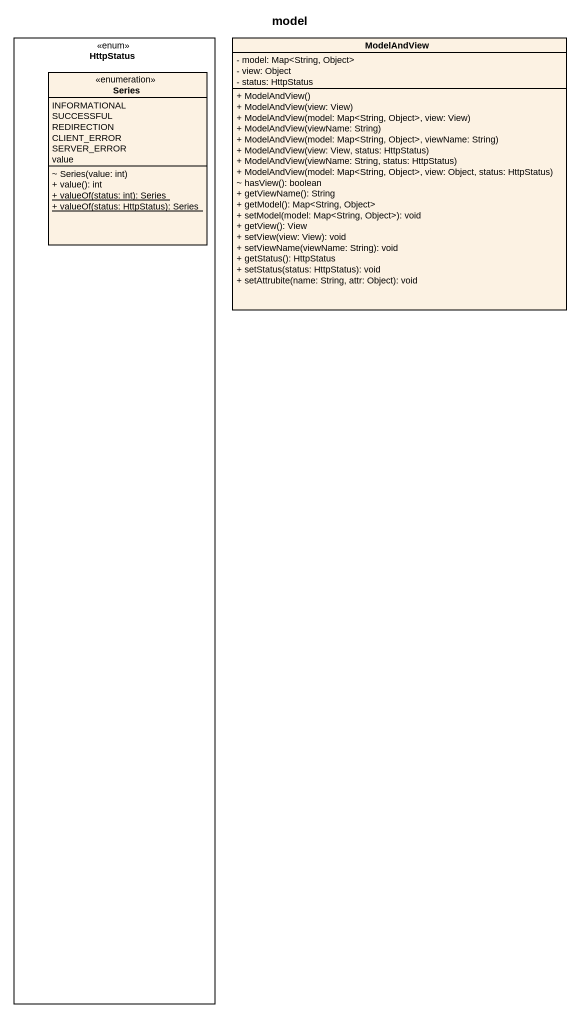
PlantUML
@startuml
title model
hide circle
hide empty members
skinparam classAttributeIconSize 0
rectangle HttpStatus <<enum>> {
  enum Series {
    INFORMATIONAL
    SUCCESSFUL
    REDIRECTION
    CLIENT_ERROR
    SERVER_ERROR
    value
    ~ Series(value: int)
    + value(): int
    {static} + valueOf(status: int): Series
    {static} + valueOf(status: HttpStatus): Series
  }
}
class ModelAndView {
  - model: Map<String, Object>
  - view: Object
  - status: HttpStatus
  + ModelAndView()
  + ModelAndView(view: View)
  + ModelAndView(model: Map<String, Object>, view: View)
  + ModelAndView(viewName: String)
  + ModelAndView(model: Map<String, Object>, viewName: String)
  + ModelAndView(view: View, status: HttpStatus)
  + ModelAndView(viewName: String, status: HttpStatus)
  + ModelAndView(model: Map<String, Object>, view: Object, status: HttpStatus)
  ~ hasView(): boolean
  + getViewName(): String
  + getModel(): Map<String, Object>
  + setModel(model: Map<String, Object>): void
  + getView(): View
  + setView(view: View): void
  + setViewName(viewName: String): void
  + getStatus(): HttpStatus
  + setStatus(status: HttpStatus): void
  + setAttrubite(name: String, attr: Object): void
}
@enduml
